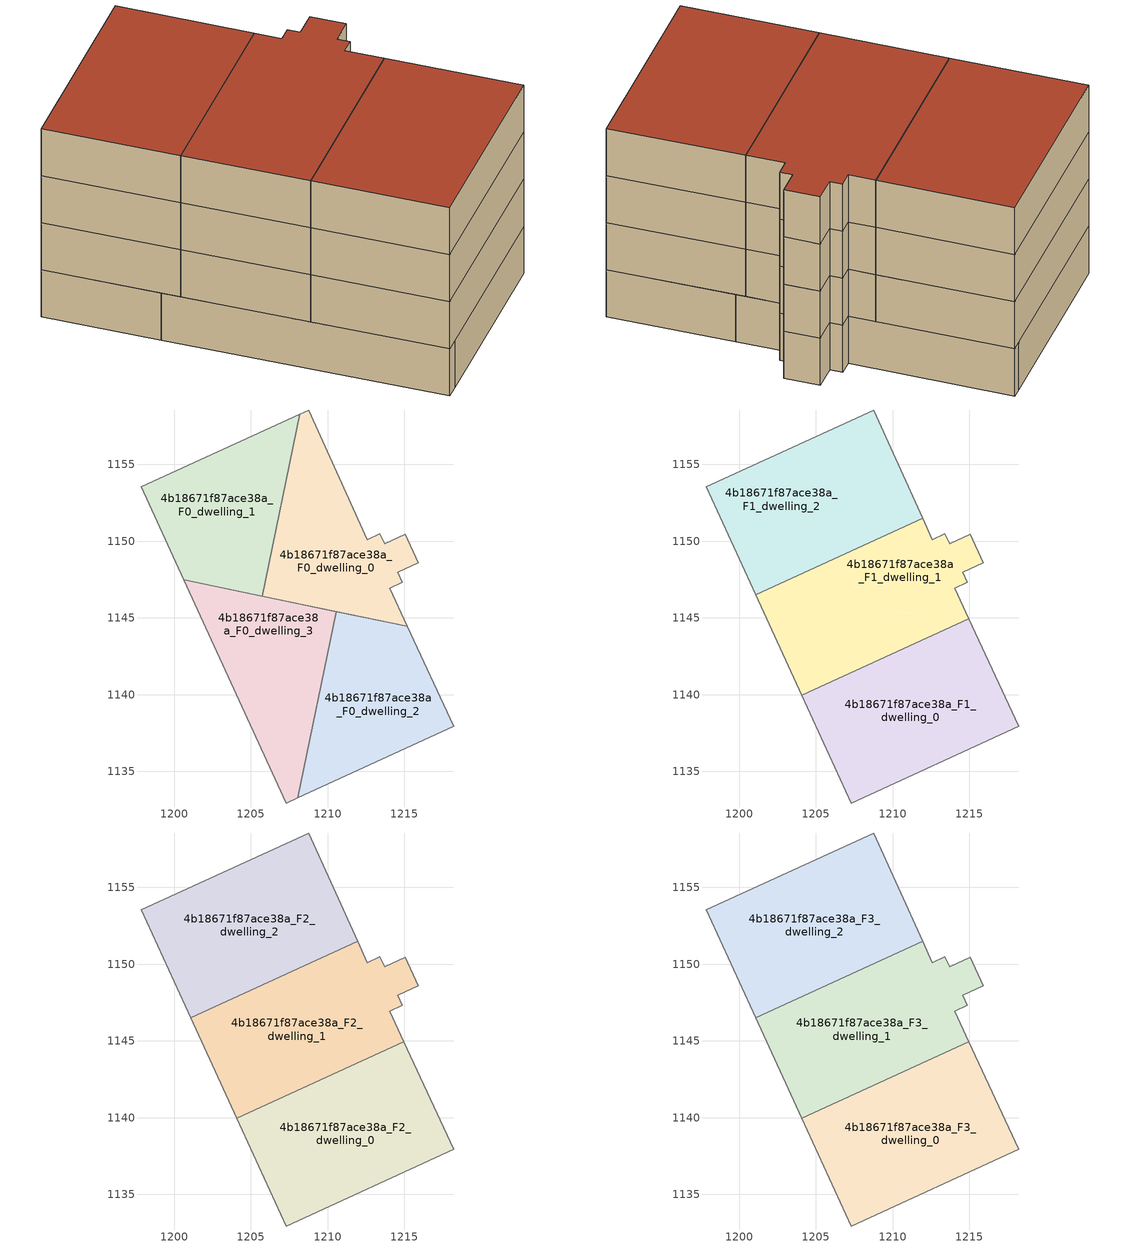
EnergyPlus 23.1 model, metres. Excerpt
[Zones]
4b18671f87ace38a_F0_dwelling_0
 floor ground (EU_floor_Construction): 1208.77,1158.55 1212.58,1150.11 1213.41,1150.49 1213.71,1149.83 1215.07,1150.45 1215.91,1148.6 1214.55,1147.98 1214.86,1147.32 1214.03,1146.94 1215.19,1144.45 1205.72,1146.42 1208.19,1158.28 z0
 wall adiabatic (EU_wall_Construction): 1205.72,1146.42 1215.19,1144.45 1214.03,1146.94 1214.86,1147.32 1214.55,1147.98 1215.91,1148.6 1215.07,1150.45 1213.71,1149.83 1213.41,1150.49 1212.58,1150.11 1208.77,1158.55 1208.19,1158.28 z0:3
 wall to 4b18671f87ace38a_F0_dwelling_1 (EU_wall_Construction): 1208.19,1158.28 1205.72,1146.42 z0:3
4b18671f87ace38a_F0_dwelling_1
 floor ground (EU_floor_Construction): 1208.19,1158.28 1205.72,1146.42 1200.63,1147.49 1197.86,1153.54 z0
 wall adiabatic (EU_wall_Construction): 1208.19,1158.28 1197.86,1153.54 1200.63,1147.49 1205.72,1146.42 z0:3
4b18671f87ace38a_F0_dwelling_2
 floor ground (EU_floor_Construction): 1215.19,1144.45 1218.21,1137.95 1208.04,1133.28 1210.57,1145.42 z0
 wall to 4b18671f87ace38a_F0_dwelling_3 (EU_wall_Construction): 1210.57,1145.42 1208.04,1133.28 z0:3
 wall adiabatic (EU_wall_Construction): 1208.04,1133.28 1218.21,1137.95 1215.19,1144.45 1210.57,1145.42 z0:3
 ceiling adiabatic (EU_roof_Construction): 1218.21,1137.95 1215.19,1144.45 1214.29,1144.64 1210,1142.67 1208.04,1133.28 z3
4b18671f87ace38a_F0_dwelling_3
 floor ground (EU_floor_Construction): 1210.57,1145.42 1208.04,1133.28 1207.3,1132.94 1200.63,1147.49 z0
 wall adiabatic (EU_wall_Construction): 1210.57,1145.42 1200.63,1147.49 1207.3,1132.94 1208.04,1133.28 z0:3
 ceiling adiabatic (EU_roof_Construction): 1208.04,1133.28 1210,1142.67 1204.08,1139.96 1207.3,1132.94 z3
4b18671f87ace38a_F1_dwelling_0
 floor to 4b18671f87ace38a_F0_dwelling_0 (EU_floor_Construction): 1214.96,1144.95 1215.19,1144.45 1214.29,1144.64 z3
 floor adiabatic (EU_floor_Construction): 1215.19,1144.45 1214.96,1144.95 1218.21,1137.95 1207.3,1132.94 1204.08,1139.96 1214.29,1144.64 z3
 wall adiabatic (EU_wall_Construction): 1204.08,1139.96 1207.3,1132.94 1218.21,1137.95 1214.96,1144.95 z3:6
 wall to 4b18671f87ace38a_F1_dwelling_1 (EU_wall_Construction): 1214.96,1144.95 1204.08,1139.96 z3:6
4b18671f87ace38a_F1_dwelling_1
 floor to 4b18671f87ace38a_F0_dwelling_0 (EU_floor_Construction): 1215.07,1150.45 1215.91,1148.6 1214.55,1147.98 1214.86,1147.32 1214.03,1146.94 1214.96,1144.95 1214.29,1144.64 1205.72,1146.42 1206.24,1148.89 1211.95,1151.51 1212.58,1150.11 1213.41,1150.49 1213.71,1149.83 z3
 floor to 4b18671f87ace38a_F0_dwelling_3 (EU_floor_Construction): 1210.57,1145.42 1210,1142.67 1204.08,1139.96 1201.07,1146.53 1202.38,1147.12 z3
 floor to 4b18671f87ace38a_F0_dwelling_1 (EU_floor_Construction): 1206.24,1148.89 1205.72,1146.42 1202.38,1147.12 z3
 floor to 4b18671f87ace38a_F0_dwelling_2 (EU_floor_Construction): 1214.29,1144.64 1210,1142.67 1210.57,1145.42 z3
 wall adiabatic (EU_wall_Construction): 1214.96,1144.95 1214.03,1146.94 1214.86,1147.32 1214.55,1147.98 1215.91,1148.6 1215.07,1150.45 1213.71,1149.83 1213.41,1150.49 1212.58,1150.11 1211.95,1151.51 / 1201.07,1146.53 1204.08,1139.96 z3:6
 wall to 4b18671f87ace38a_F1_dwelling_2 (EU_wall_Construction): 1211.95,1151.51 1201.07,1146.53 z3:6
4b18671f87ace38a_F1_dwelling_2
 floor to 4b18671f87ace38a_F0_dwelling_1 (EU_floor_Construction): 1208.19,1158.28 1206.24,1148.89 1202.38,1147.12 1200.63,1147.49 1197.86,1153.54 z3
 floor to 4b18671f87ace38a_F0_dwelling_0 (EU_floor_Construction): 1208.77,1158.55 1211.95,1151.51 1206.24,1148.89 1208.19,1158.28 z3
 floor to 4b18671f87ace38a_F0_dwelling_3 (EU_floor_Construction): 1202.38,1147.12 1201.07,1146.53 1200.63,1147.49 z3
 wall adiabatic (EU_wall_Construction): 1211.95,1151.51 1208.77,1158.55 1197.86,1153.54 1201.07,1146.53 z3:6
4b18671f87ace38a_F2_dwelling_0
 floor to 4b18671f87ace38a_F1_dwelling_0 (EU_floor_Construction): 1214.96,1144.95 1218.21,1137.95 1207.3,1132.94 1204.08,1139.96 z6
 wall adiabatic (EU_wall_Construction): 1204.08,1139.96 1207.3,1132.94 1218.21,1137.95 1214.96,1144.95 z6:9
 wall to 4b18671f87ace38a_F2_dwelling_1 (EU_wall_Construction): 1214.96,1144.95 1204.08,1139.96 z6:9
4b18671f87ace38a_F2_dwelling_1
 floor to 4b18671f87ace38a_F1_dwelling_1 (EU_floor_Construction): 1215.07,1150.45 1215.91,1148.6 1214.55,1147.98 1214.86,1147.32 1214.03,1146.94 1214.96,1144.95 1204.08,1139.96 1201.07,1146.53 1211.95,1151.51 1212.58,1150.11 1213.41,1150.49 1213.71,1149.83 z6
 wall adiabatic (EU_wall_Construction): 1214.96,1144.95 1214.03,1146.94 1214.86,1147.32 1214.55,1147.98 1215.91,1148.6 1215.07,1150.45 1213.71,1149.83 1213.41,1150.49 1212.58,1150.11 1211.95,1151.51 / 1201.07,1146.53 1204.08,1139.96 z6:9
 wall to 4b18671f87ace38a_F2_dwelling_2 (EU_wall_Construction): 1211.95,1151.51 1201.07,1146.53 z6:9
4b18671f87ace38a_F2_dwelling_2
 floor to 4b18671f87ace38a_F1_dwelling_2 (EU_floor_Construction): 1208.77,1158.55 1211.95,1151.51 1201.07,1146.53 1197.86,1153.54 z6
 wall adiabatic (EU_wall_Construction): 1211.95,1151.51 1208.77,1158.55 1197.86,1153.54 1201.07,1146.53 z6:9
4b18671f87ace38a_F3_dwelling_0
 floor to 4b18671f87ace38a_F2_dwelling_0 (EU_floor_Construction): 1214.96,1144.95 1218.21,1137.95 1207.3,1132.94 1204.08,1139.96 z9
 wall adiabatic (EU_wall_Construction): 1204.08,1139.96 1207.3,1132.94 1218.21,1137.95 1214.96,1144.95 z9:12
 wall to 4b18671f87ace38a_F3_dwelling_1 (EU_wall_Construction): 1214.96,1144.95 1204.08,1139.96 z9:12
 roof outside (EU_roof_Construction): 1218.21,1137.95 1214.96,1144.95 1204.08,1139.96 1207.3,1132.94 z12
4b18671f87ace38a_F3_dwelling_1
 floor to 4b18671f87ace38a_F2_dwelling_1 (EU_floor_Construction): 1215.07,1150.45 1215.91,1148.6 1214.55,1147.98 1214.86,1147.32 1214.03,1146.94 1214.96,1144.95 1204.08,1139.96 1201.07,1146.53 1211.95,1151.51 1212.58,1150.11 1213.41,1150.49 1213.71,1149.83 z9
 wall adiabatic (EU_wall_Construction): 1214.96,1144.95 1214.03,1146.94 1214.86,1147.32 1214.55,1147.98 1215.91,1148.6 1215.07,1150.45 1213.71,1149.83 1213.41,1150.49 1212.58,1150.11 1211.95,1151.51 / 1201.07,1146.53 1204.08,1139.96 z9:12
 wall to 4b18671f87ace38a_F3_dwelling_2 (EU_wall_Construction): 1211.95,1151.51 1201.07,1146.53 z9:12
 roof outside (EU_roof_Construction): 1214.96,1144.95 1214.03,1146.94 1214.86,1147.32 1214.55,1147.98 1215.91,1148.6 1215.07,1150.45 1213.71,1149.83 1213.41,1150.49 1212.58,1150.11 1211.95,1151.51 1201.07,1146.53 1204.08,1139.96 z12
4b18671f87ace38a_F3_dwelling_2
 floor to 4b18671f87ace38a_F2_dwelling_2 (EU_floor_Construction): 1208.77,1158.55 1211.95,1151.51 1201.07,1146.53 1197.86,1153.54 z9
 wall adiabatic (EU_wall_Construction): 1211.95,1151.51 1208.77,1158.55 1197.86,1153.54 1201.07,1146.53 z9:12
 roof outside (EU_roof_Construction): 1211.95,1151.51 1208.77,1158.55 1197.86,1153.54 1201.07,1146.53 z12
[Building]
EU S2 Campaign: North Axis=0; Terrain=City; Solar Distribution=FullExterior
[Site:Location]
Vienna: Latitude=48; Longitude=16.5; Time Zone=1; Elevation=183
[SizingPeriod:WeatherFileDays]
AnnualSizingPeriod: Begin Month=1; Begin Day of Month=1; End Month=12; End Day of Month=31; Day of Week for Start Day=Monday; Use Weather File Daylight Saving Period=No; Use Weather File Rain and Snow Indicators=No
[MATERIAL]
EU_InternalMass_Material: Roughness=MediumRough; Thickness=0.1; Conductivity=1; Density=1800; Specific Heat=900; Thermal Absorptance=0.9; Solar Absorptance=0.7; Visible Absorptance=0.7
[MATERIAL:NOMASS] Roughness=MediumRough; Thermal Absorptance=0.9; Solar Absorptance=0.7; Visible Absorptance=0.7
Name | Thermal Resistance
EU_wall_NoMass | 0.942466
EU_roof_NoMass | 0.551687
EU_floor_NoMass | 0.66527
[CONSTRUCTION]
EU_wall_Construction: EU_wall_NoMass
EU_roof_Construction: EU_roof_NoMass
EU_floor_Construction: EU_floor_NoMass
EU_InternalMass_Construction: EU_InternalMass_Material
[ZONE] Type=1; Multiplier=1; Ceiling Height=autocalculate; Floor Area=autocalculate; Part of Total Floor Area=Yes
Name | Volume
4b18671f87ace38a_F0_dwelling_0 | 208.172
4b18671f87ace38a_F1_dwelling_0; 4b18671f87ace38a_F2_dwelling_0; 4b18671f87ace38a_F3_dwelling_0 | 277.575
4b18671f87ace38a_F0_dwelling_1 | 208.189
4b18671f87ace38a_F1_dwelling_1; 4b18671f87ace38a_F2_dwelling_1; 4b18671f87ace38a_F3_dwelling_1 | 277.57
4b18671f87ace38a_F0_dwelling_2 | 208.186
4b18671f87ace38a_F1_dwelling_2; 4b18671f87ace38a_F2_dwelling_2; 4b18671f87ace38a_F3_dwelling_2 | 277.571
4b18671f87ace38a_F0_dwelling_3 | 208.18
[INTERNALMASS] Construction=EU_InternalMass_Construction
Name | Zone or ZoneList | Surface Area
4b18671f87ace38a_F0_dwelling_0_EU_InternalMass | 4b18671f87ace38a_F0_dwelling_0 | 69.3908
4b18671f87ace38a_F0_dwelling_1_EU_InternalMass | 4b18671f87ace38a_F0_dwelling_1 | 69.3963
4b18671f87ace38a_F0_dwelling_2_EU_InternalMass | 4b18671f87ace38a_F0_dwelling_2 | 69.3951
4b18671f87ace38a_F0_dwelling_3_EU_InternalMass | 4b18671f87ace38a_F0_dwelling_3 | 69.3932
4b18671f87ace38a_F1_dwelling_0_EU_InternalMass | 4b18671f87ace38a_F1_dwelling_0 | 92.5246
4b18671f87ace38a_F1_dwelling_1_EU_InternalMass | 4b18671f87ace38a_F1_dwelling_1 | 92.5239
4b18671f87ace38a_F1_dwelling_2_EU_InternalMass | 4b18671f87ace38a_F1_dwelling_2 | 92.5237
4b18671f87ace38a_F2_dwelling_0_EU_InternalMass | 4b18671f87ace38a_F2_dwelling_0 | 92.5246
4b18671f87ace38a_F2_dwelling_1_EU_InternalMass | 4b18671f87ace38a_F2_dwelling_1 | 92.5239
4b18671f87ace38a_F2_dwelling_2_EU_InternalMass | 4b18671f87ace38a_F2_dwelling_2 | 92.5237
4b18671f87ace38a_F3_dwelling_0_EU_InternalMass | 4b18671f87ace38a_F3_dwelling_0 | 92.5246
4b18671f87ace38a_F3_dwelling_1_EU_InternalMass | 4b18671f87ace38a_F3_dwelling_1 | 92.5239
4b18671f87ace38a_F3_dwelling_2_EU_InternalMass | 4b18671f87ace38a_F3_dwelling_2 | 92.5237
[OTHEREQUIPMENT] Fuel Type=Electricity; Design Level Calculation Method=Watts/Area; Power per Zone Floor Area=1; Fraction Latent=0; Fraction Radiant=0; Fraction Lost=0; Carbon Dioxide Generation Rate=0; EndUse Subcategory=EU_Step8_InternalGains
Name | Zone or ZoneList or Space or SpaceList | Schedule
EU_Step8_InternalGain_4b18671f87ace38a_F0_dwelling_0_f000 | 4b18671f87ace38a_F0_dwelling_0 | EU_Step8_GainSchedule_4b18671f87ace38a_F0_dwelling_0_f000
EU_Step8_InternalGain_4b18671f87ace38a_F0_dwelling_1_f000 | 4b18671f87ace38a_F0_dwelling_1 | EU_Step8_GainSchedule_4b18671f87ace38a_F0_dwelling_1_f000
EU_Step8_InternalGain_4b18671f87ace38a_F0_dwelling_2_f000 | 4b18671f87ace38a_F0_dwelling_2 | EU_Step8_GainSchedule_4b18671f87ace38a_F0_dwelling_2_f000
EU_Step8_InternalGain_4b18671f87ace38a_F0_dwelling_3_f000 | 4b18671f87ace38a_F0_dwelling_3 | EU_Step8_GainSchedule_4b18671f87ace38a_F0_dwelling_3_f000
EU_Step8_InternalGain_4b18671f87ace38a_F1_dwelling_0_f000 | 4b18671f87ace38a_F1_dwelling_0 | EU_Step8_GainSchedule_4b18671f87ace38a_F1_dwelling_0_f000
EU_Step8_InternalGain_4b18671f87ace38a_F1_dwelling_1_f000 | 4b18671f87ace38a_F1_dwelling_1 | EU_Step8_GainSchedule_4b18671f87ace38a_F1_dwelling_1_f000
EU_Step8_InternalGain_4b18671f87ace38a_F1_dwelling_2_f000 | 4b18671f87ace38a_F1_dwelling_2 | EU_Step8_GainSchedule_4b18671f87ace38a_F1_dwelling_2_f000
EU_Step8_InternalGain_4b18671f87ace38a_F2_dwelling_0_f000 | 4b18671f87ace38a_F2_dwelling_0 | EU_Step8_GainSchedule_4b18671f87ace38a_F2_dwelling_0_f000
EU_Step8_InternalGain_4b18671f87ace38a_F2_dwelling_1_f000 | 4b18671f87ace38a_F2_dwelling_1 | EU_Step8_GainSchedule_4b18671f87ace38a_F2_dwelling_1_f000
EU_Step8_InternalGain_4b18671f87ace38a_F2_dwelling_2_f000 | 4b18671f87ace38a_F2_dwelling_2 | EU_Step8_GainSchedule_4b18671f87ace38a_F2_dwelling_2_f000
EU_Step8_InternalGain_4b18671f87ace38a_F3_dwelling_0_f000 | 4b18671f87ace38a_F3_dwelling_0 | EU_Step8_GainSchedule_4b18671f87ace38a_F3_dwelling_0_f000
EU_Step8_InternalGain_4b18671f87ace38a_F3_dwelling_1_f000 | 4b18671f87ace38a_F3_dwelling_1 | EU_Step8_GainSchedule_4b18671f87ace38a_F3_dwelling_1_f000
EU_Step8_InternalGain_4b18671f87ace38a_F3_dwelling_2_f000 | 4b18671f87ace38a_F3_dwelling_2 | EU_Step8_GainSchedule_4b18671f87ace38a_F3_dwelling_2_f000
[ZONEVENTILATION:DESIGNFLOWRATE] Schedule=EU_AlwaysOn; Design Flow Rate Calculation Method=AirChanges/Hour; Air Changes per Hour=0.530523; Ventilation Type=Natural; Fan Pressure Rise=0; Fan Total Efficiency=1; Constant Term Coefficient=1; Temperature Term Coefficient=0; Velocity Term Coefficient=0; Velocity Squared Term Coefficient=0; Minimum Indoor Temperature=-100; Maximum Indoor Temperature=100; Delta Temperature=-100; Minimum Outdoor Temperature=-100; Maximum Outdoor Temperature=100; Maximum Wind Speed=40
Name | Zone or ZoneList or Space or SpaceList
EU_ConstantAir_4b18671f87ace38a_F0_dwelling_0 | 4b18671f87ace38a_F0_dwelling_0
EU_ConstantAir_4b18671f87ace38a_F0_dwelling_1 | 4b18671f87ace38a_F0_dwelling_1
EU_ConstantAir_4b18671f87ace38a_F0_dwelling_2 | 4b18671f87ace38a_F0_dwelling_2
EU_ConstantAir_4b18671f87ace38a_F0_dwelling_3 | 4b18671f87ace38a_F0_dwelling_3
EU_ConstantAir_4b18671f87ace38a_F1_dwelling_0 | 4b18671f87ace38a_F1_dwelling_0
EU_ConstantAir_4b18671f87ace38a_F1_dwelling_1 | 4b18671f87ace38a_F1_dwelling_1
EU_ConstantAir_4b18671f87ace38a_F1_dwelling_2 | 4b18671f87ace38a_F1_dwelling_2
EU_ConstantAir_4b18671f87ace38a_F2_dwelling_0 | 4b18671f87ace38a_F2_dwelling_0
EU_ConstantAir_4b18671f87ace38a_F2_dwelling_1 | 4b18671f87ace38a_F2_dwelling_1
EU_ConstantAir_4b18671f87ace38a_F2_dwelling_2 | 4b18671f87ace38a_F2_dwelling_2
EU_ConstantAir_4b18671f87ace38a_F3_dwelling_0 | 4b18671f87ace38a_F3_dwelling_0
EU_ConstantAir_4b18671f87ace38a_F3_dwelling_1 | 4b18671f87ace38a_F3_dwelling_1
EU_ConstantAir_4b18671f87ace38a_F3_dwelling_2 | 4b18671f87ace38a_F3_dwelling_2
[HVACTEMPLATE:THERMOSTAT] Constant Heating Setpoint=20; Constant Cooling Setpoint=50
EU_HeatOnly_4b18671f87ace38a_F0_dwelling_0; EU_HeatOnly_4b18671f87ace38a_F0_dwelling_1; EU_HeatOnly_4b18671f87ace38a_F0_dwelling_2; EU_HeatOnly_4b18671f87ace38a_F0_dwelling_3; EU_HeatOnly_4b18671f87ace38a_F1_dwelling_0; EU_HeatOnly_4b18671f87ace38a_F1_dwelling_1; EU_HeatOnly_4b18671f87ace38a_F1_dwelling_2; EU_HeatOnly_4b18671f87ace38a_F2_dwelling_0; EU_HeatOnly_4b18671f87ace38a_F2_dwelling_1; EU_HeatOnly_4b18671f87ace38a_F2_dwelling_2; EU_HeatOnly_4b18671f87ace38a_F3_dwelling_0; EU_HeatOnly_4b18671f87ace38a_F3_dwelling_1; EU_HeatOnly_4b18671f87ace38a_F3_dwelling_2
[HVACTEMPLATE:ZONE:IDEALLOADSAIRSYSTEM] System Availability Schedule=EU_AlwaysOn; Maximum Heating Supply Air Temperature=50; Minimum Cooling Supply Air Temperature=13; Maximum Heating Supply Air Humidity Ratio=0.0156; Minimum Cooling Supply Air Humidity Ratio=0.0077; Heating Limit=NoLimit; Cooling Limit=NoLimit; Heating Availability Schedule=EU_AlwaysOn; Cooling Availability Schedule=EU_CoolingOff; Dehumidification Control Type=ConstantSensibleHeatRatio; Cooling Sensible Heat Ratio=0.7; Dehumidification Setpoint=60; Humidification Control Type=None; Humidification Setpoint=30; Outdoor Air Method=None; Outdoor Air Flow Rate per Person=0.00944; Outdoor Air Flow Rate per Zone Floor Area=0; Outdoor Air Flow Rate per Zone=0; Demand Controlled Ventilation Type=None; Outdoor Air Economizer Type=NoEconomizer; Heat Recovery Type=None; Sensible Heat Recovery Effectiveness=0.7; Latent Heat Recovery Effectiveness=0.65
Name | Template Thermostat
4b18671f87ace38a_F0_dwelling_0 | EU_HeatOnly_4b18671f87ace38a_F0_dwelling_0
4b18671f87ace38a_F0_dwelling_1 | EU_HeatOnly_4b18671f87ace38a_F0_dwelling_1
4b18671f87ace38a_F0_dwelling_2 | EU_HeatOnly_4b18671f87ace38a_F0_dwelling_2
4b18671f87ace38a_F0_dwelling_3 | EU_HeatOnly_4b18671f87ace38a_F0_dwelling_3
4b18671f87ace38a_F1_dwelling_0 | EU_HeatOnly_4b18671f87ace38a_F1_dwelling_0
4b18671f87ace38a_F1_dwelling_1 | EU_HeatOnly_4b18671f87ace38a_F1_dwelling_1
4b18671f87ace38a_F1_dwelling_2 | EU_HeatOnly_4b18671f87ace38a_F1_dwelling_2
4b18671f87ace38a_F2_dwelling_0 | EU_HeatOnly_4b18671f87ace38a_F2_dwelling_0
4b18671f87ace38a_F2_dwelling_1 | EU_HeatOnly_4b18671f87ace38a_F2_dwelling_1
4b18671f87ace38a_F2_dwelling_2 | EU_HeatOnly_4b18671f87ace38a_F2_dwelling_2
4b18671f87ace38a_F3_dwelling_0 | EU_HeatOnly_4b18671f87ace38a_F3_dwelling_0
4b18671f87ace38a_F3_dwelling_1 | EU_HeatOnly_4b18671f87ace38a_F3_dwelling_1
4b18671f87ace38a_F3_dwelling_2 | EU_HeatOnly_4b18671f87ace38a_F3_dwelling_2
[SIZING:ZONE] Zone Cooling Design Supply Air Temperature Input Method=SupplyAirTemperature; Zone Cooling Design Supply Air Temperature=13; Zone Heating Design Supply Air Temperature Input Method=SupplyAirTemperature; Zone Heating Design Supply Air Temperature=50; Zone Cooling Design Supply Air Humidity Ratio=0.008; Zone Heating Design Supply Air Humidity Ratio=0.008; Cooling Design Air Flow Method=DesignDay; Cooling Design Air Flow Rate=0; Cooling Minimum Air Flow per Zone Floor Area=0.000762; Cooling Minimum Air Flow=0; Cooling Minimum Air Flow Fraction=0.2; Heating Design Air Flow Method=DesignDay; Heating Design Air Flow Rate=0; Heating Maximum Air Flow per Zone Floor Area=0.002032; Heating Maximum Air Flow=0.141576; Heating Maximum Air Flow Fraction=0.3; Account for Dedicated Outdoor Air System=No; Dedicated Outdoor Air System Control Strategy=NeutralSupplyAir; Dedicated Outdoor Air Low Setpoint Temperature for Design=autosize; Dedicated Outdoor Air High Setpoint Temperature for Design=autosize; Zone Load Sizing Method=Sensible Load Only No Latent Load; Zone Latent Cooling Design Supply Air Humidity Ratio Input Method=HumidityRatioDifference; Zone Cooling Design Supply Air Humidity Ratio Difference=0.005; Zone Latent Heating Design Supply Air Humidity Ratio Input Method=HumidityRatioDifference; Zone Humidification Design Supply Air Humidity Ratio Difference=0.005
4b18671f87ace38a_F0_dwelling_0; 4b18671f87ace38a_F0_dwelling_1; 4b18671f87ace38a_F0_dwelling_2; 4b18671f87ace38a_F0_dwelling_3; 4b18671f87ace38a_F1_dwelling_0; 4b18671f87ace38a_F1_dwelling_1; 4b18671f87ace38a_F1_dwelling_2; 4b18671f87ace38a_F2_dwelling_0; 4b18671f87ace38a_F2_dwelling_1; 4b18671f87ace38a_F2_dwelling_2; 4b18671f87ace38a_F3_dwelling_0; 4b18671f87ace38a_F3_dwelling_1; 4b18671f87ace38a_F3_dwelling_2
[SCHEDULE:CONSTANT]
Name | Hourly Value
EU_AlwaysOn | 1
EU_CoolingOff | 0
[SCHEDULE:FILE] Column Number=1; Rows to Skip at Top=0; Number of Hours of Data=8760; Column Separator=Comma; Interpolate to Timestep=No; Minutes per Item=60; Adjust Schedule for Daylight Savings=Yes
Name | File
EU_Step8_GainSchedule_4b18671f87ace38a_F0_dwelling_0_f000 | ../../schedules/4b18671f87ace38a/4b18671f87ace38a_F0_dwelling_0_f000_gain.csv
EU_Step8_GainSchedule_4b18671f87ace38a_F0_dwelling_1_f000 | ../../schedules/4b18671f87ace38a/4b18671f87ace38a_F0_dwelling_1_f000_gain.csv
EU_Step8_GainSchedule_4b18671f87ace38a_F0_dwelling_2_f000 | ../../schedules/4b18671f87ace38a/4b18671f87ace38a_F0_dwelling_2_f000_gain.csv
EU_Step8_GainSchedule_4b18671f87ace38a_F0_dwelling_3_f000 | ../../schedules/4b18671f87ace38a/4b18671f87ace38a_F0_dwelling_3_f000_gain.csv
EU_Step8_GainSchedule_4b18671f87ace38a_F1_dwelling_0_f000 | ../../schedules/4b18671f87ace38a/4b18671f87ace38a_F1_dwelling_0_f000_gain.csv
EU_Step8_GainSchedule_4b18671f87ace38a_F1_dwelling_1_f000 | ../../schedules/4b18671f87ace38a/4b18671f87ace38a_F1_dwelling_1_f000_gain.csv
EU_Step8_GainSchedule_4b18671f87ace38a_F1_dwelling_2_f000 | ../../schedules/4b18671f87ace38a/4b18671f87ace38a_F1_dwelling_2_f000_gain.csv
EU_Step8_GainSchedule_4b18671f87ace38a_F2_dwelling_0_f000 | ../../schedules/4b18671f87ace38a/4b18671f87ace38a_F2_dwelling_0_f000_gain.csv
EU_Step8_GainSchedule_4b18671f87ace38a_F2_dwelling_1_f000 | ../../schedules/4b18671f87ace38a/4b18671f87ace38a_F2_dwelling_1_f000_gain.csv
EU_Step8_GainSchedule_4b18671f87ace38a_F2_dwelling_2_f000 | ../../schedules/4b18671f87ace38a/4b18671f87ace38a_F2_dwelling_2_f000_gain.csv
EU_Step8_GainSchedule_4b18671f87ace38a_F3_dwelling_0_f000 | ../../schedules/4b18671f87ace38a/4b18671f87ace38a_F3_dwelling_0_f000_gain.csv
EU_Step8_GainSchedule_4b18671f87ace38a_F3_dwelling_1_f000 | ../../schedules/4b18671f87ace38a/4b18671f87ace38a_F3_dwelling_1_f000_gain.csv
EU_Step8_GainSchedule_4b18671f87ace38a_F3_dwelling_2_f000 | ../../schedules/4b18671f87ace38a/4b18671f87ace38a_F3_dwelling_2_f000_gain.csv
